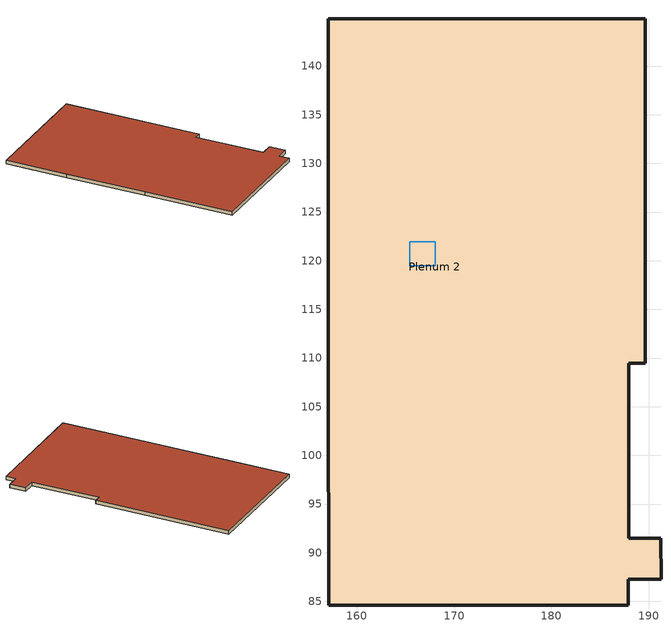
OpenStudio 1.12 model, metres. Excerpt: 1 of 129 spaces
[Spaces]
Plenum 2
 floor to 239 office/lab: 163.47,119.47 163.47,116.07 157.07,116.07 157.07,119.47 z8.23
 floor to 203 Sec.: 168.17,91.25 168.17,84.59 164.5,84.59 164.5,91.25 z8.23
 floor to 216 Finance/admin. center: 189.65,134.36 189.65,129.54 183.79,129.54 183.79,134.36 z8.23
 floor to 200 fiber op. director: 189.65,116.05 189.65,109.44 184.04,109.44 184.04,111.23 183.79,111.23 183.79,116.05 z8.23
 floor to 245A J.C.: 163.47,129.62 163.47,127.63 161.88,127.63 161.88,129.62 z8.23
 floor to 243 womens restroom: 161.88,128.62 161.88,127.63 163.47,127.63 163.47,124.28 157.06,124.28 157.06,128.62 z8.23
 floor to 211 S-3 grad. pc.: 181.58,111.24 181.58,107.88 174.71,107.88 174.71,111.24 z8.23
 floor to 201 conference: 180.72,91.25 180.72,84.59 171.87,84.59 171.87,91.25 z8.23
 floor to 218A Center director: 189.65,144.87 189.65,138.15 183.79,138.15 183.79,144.87 z8.23
 floor to 237 grad/tech stations: 163.47,116.07 163.47,107.83 157.08,107.83 157.07,116.07 z8.23
 floor to 222 corridor: 180.72,93.86 180.72,91.25 157.09,91.25 157.09,93.86 z8.23
 floor to 204 department chair: 164.5,91.25 164.5,84.59 157.1,84.59 157.09,91.25 z8.23
 floor to 214 word processing: 189.65,129.54 189.65,126.17 183.79,126.17 183.79,129.54 z8.23
 floor to lobby 2nd floor: 181.58,111.24 183.79,111.23 184.04,111.23 184.04,109.44 187.92,109.44 187.92,91.48 191.26,91.48 191.26,87.25 187.89,87.25 187.89,84.59 180.72,84.59 180.72,93.86 181.58,93.86 z8.23
 floor to 245 mens restroom: 163.47,132.89 163.47,129.62 161.88,129.62 161.88,128.62 157.06,128.62 157.05,132.89 z8.23
 floor to 233 office/lab: 163.47,107.83 163.47,104.48 157.08,104.48 157.08,107.83 z8.23
 floor to 247 grad/tech stations: 163.47,138.07 163.47,132.89 157.05,132.89 157.05,138.07 z8.23
 floor to ES.4 2nd floor: 181.58,112.78 181.58,111.24 174.71,111.24 174.71,112.78 z8.23
 floor to 228 B-2 porosity surface: 172.48,101.15 172.48,97.83 165.46,97.83 165.46,100.35 168.03,100.35 168.03,101.15 z8.23
 floor to 207A A-3A powder synthesis: 181.58,104.51 181.58,102.22 179.7,102.22 179.7,101.17 174.71,101.17 174.71,104.51 z8.23
 floor to 231 undergrad dir.: 163.47,104.48 163.47,101.12 157.08,101.12 157.08,104.48 z8.23
 floor to 218 Sec.: 189.65,138.15 189.65,134.36 183.79,134.36 183.79,138.15 z8.23
 floor to 229 Sec.: 163.47,101.12 163.47,97.76 157.09,97.76 157.08,101.12 z8.23
 floor to 227 undergrad dir.: 163.47,97.76 163.47,93.86 157.09,93.86 157.09,97.76 z8.23
 floor to stairwell 2nd floor: 160.62,144.87 160.62,138.07 157.05,138.07 157.04,144.87 z8.23
 floor to 207 vest.: 179.7,102.22 181.58,102.22 181.58,99.59 179.7,99.59 z8.23
 floor to unknown 2nd floor: 163.47,144.87 163.47,141.22 160.62,141.22 160.62,144.87 z8.23
 floor to 205 G-3 specialty meas.: 179.7,101.17 179.7,99.59 181.58,99.59 181.58,93.86 174.71,93.86 174.71,101.17 z8.23
 floor to 226 D-3 Tape casting: 172.48,97.83 172.48,93.86 165.46,93.86 165.46,97.83 z8.23
 floor to 202 executive officer: 171.87,91.25 171.87,84.59 168.17,84.59 168.17,91.25 z8.23
 floor to 248 service corridor: 174.71,141.22 174.71,93.86 172.48,93.86 172.48,141.22 z8.23
 floor to 215 M-2 thermal analysis: 181.58,118.62 181.58,116.08 174.71,116.08 174.71,118.62 z8.23
 floor to 217 vest.: 181.58,123.98 181.58,121.61 179.81,121.61 179.81,123.98 z8.23
 floor to 241 grad/tech stations: 163.47,124.28 163.47,119.47 157.07,119.47 157.06,124.28 z8.23
 floor to 212 office/lab: 189.65,126.17 189.65,116.05 183.79,116.05 183.79,126.17 z8.23
 floor to 221 L-2 electronics: 181.58,129.63 181.58,126.19 174.71,126.19 174.71,129.63 z8.23
 floor to 217B L-3 electronics: 181.58,126.19 181.58,123.98 179.81,123.98 179.81,122.8 174.71,122.8 174.71,126.19 z8.23
 floor to 228A tech: 168.03,102.14 168.03,100.35 165.46,100.35 165.46,102.14 z8.23
 floor to ES.3 2nd floor: 172.48,112.84 172.48,111.2 165.46,111.2 165.46,112.84 z8.23
 floor to 230 B-1 particle size analysis: 172.48,104.53 172.48,101.15 168.03,101.15 168.03,102.14 165.46,102.14 165.46,104.53 z8.23
 floor to 225 file storage: 181.58,141.22 181.58,137.82 174.71,137.82 174.71,141.22 z8.23
 floor to 217A R-1 sputter: 179.81,122.8 179.81,121.61 181.58,121.61 181.58,118.62 174.71,118.62 174.71,122.8 z8.23
 floor to 236 C-2 sol gel forming: 172.48,116.1 172.48,112.84 165.46,112.84 165.46,116.1 z8.23
 floor ground: 183.79,144.87 183.79,111.23 181.58,111.24 181.58,141.22 165.46,141.22 165.46,132.98 172.48,132.98 172.48,116.1 165.46,116.1 165.46,93.86 163.47,93.86 163.47,138.07 160.62,138.07 160.62,141.22 163.47,141.22 163.47,144.87 z8.23
 floor to 244 D-1 casting extrusion: 172.48,137.83 172.48,134.38 165.46,134.38 165.46,137.83 z8.23
 floor to 213 M-1 thermal analysis: 181.58,116.08 181.58,112.78 174.71,112.78 174.71,116.08 z8.23
 floor to 221 L-4 magnetics: 181.58,132.92 181.58,129.63 174.71,129.63 174.71,132.92 z8.23
 floor to ES.2 2nd floor: 172.48,134.38 172.48,132.98 165.46,132.98 165.46,134.38 z8.23
 floor to ES.1 2nd floor: 181.58,134.42 181.58,132.92 174.71,132.92 174.71,134.42 z8.23
 floor to 209 K-1 spectro analysis: 181.58,107.88 181.58,104.51 174.71,104.51 174.71,107.88 z8.23
 floor to 234 C-3 chemical analysis: 172.48,111.2 172.48,107.89 165.46,107.89 165.46,111.2 z8.23
 floor to open: 172.48,141.22 172.48,137.83 165.46,137.83 165.46,141.22 z8.23
 floor to 232 C-4 coiloids analysis: 172.48,107.89 172.48,104.53 165.46,104.53 165.46,107.89 z8.23
 floor to 223 M-3 thermal conductivity: 181.58,137.82 181.58,134.42 174.71,134.42 174.71,137.82 z8.23
 wall outside: 189.65,109.44 189.65,144.87 157.04,144.87 157.06,128.62 157.08,107.83 157.1,84.59 187.89,84.59 187.89,87.25 191.26,87.25 191.26,91.48 187.92,91.48 187.92,109.44 189.65,109.44 z8.23:9.14
 roof outside: 187.89,84.59 187.89,87.25 191.26,87.25 191.26,91.48 187.92,91.48 187.92,109.44 189.65,109.44 189.65,144.87 157.04,144.87 157.1,84.59 z9.14
 skylight inside: 168.04,121.95 168.04,119.48 165.46,119.48 165.46,121.95 z8.23
[Building]
Building 1: Space Type=DOE Ref 1980-2004 - SecSchl - Classroom; Default Construction Set=DOE Ref 1980-2004 - CZ4c - SecSchl
[Site]
NEWARK: Latitude {deg}=40.7; Longitude {deg}=-74.17; Time Zone {hr}=-5; Elevation {m}=9
[ClimateZones]
Climate Zone Institution Name 1=ASHRAE; Climate Zone Document Name 1=ANSI/ASHRAE Standard 169; Climate Zone Document Year 1=2006; Climate Zone Value 1=4C; Climate Zone Institution Name 2=CEC; Climate Zone Document Name 2=California Climate Zone Descriptions; Climate Zone Document Year 2=1995
[SizingPeriod:DesignDay] Barometric Pressure {Pa}=101217; Sky Clearness=0; Rain Indicator=0; Snow Indicator=0; Day of Month=21; Daylight Saving Time Indicator=0; Dry-Bulb Temperature Range Modifier Type=DefaultMultipliers
Name | Maximum Dry-Bulb Temperature {C} | Daily Dry-Bulb Temperature Range {deltaC} | Humidity Indicating Conditions at Maximum Dry-Bulb | Wind Speed {m/s} | Wind Direction {deg} | Month | Day Type | Humidity Indicating Type | Solar Model Indicator | ASHRAE Taub | ASHRAE Taud
NEWARK Ann Clg .4% Condns DP=>MDB | 27.8 | 8.9 | 23.7 | 5.8 | 250 | 7 | SummerDesignDay | Dewpoint | ASHRAETau | 0.528 | 1.831
NEWARK Ann Htg 99.6% Condns DB | -11.6 | 0 | -11.6 | 6.2 | 320 | 1 | WinterDesignDay | Wetbulb | ASHRAEClearSky
NEWARK Ann Hum_n 99.6% Condns DP=>MCDB | -9.8 | 0 | -20.9 | 6.2 | 320 | 1 | WinterDesignDay | Dewpoint | ASHRAEClearSky
NEWARK Ann Clg .4% Condns WB=>MDB | 31.5 | 8.9 | 25.4 | 5.8 | 250 | 7 | SummerDesignDay | Wetbulb | ASHRAETau | 0.528 | 1.831
[DefaultConstructionSet]
DOE Ref 1980-2004 - CZ4c - SecSchl: Default Exterior Surface Constructions=Default Surface Constructions 25; Default Interior Surface Constructions=Default Surface Constructions 26; Default Ground Contact Surface Constructions=Default Surface Constructions 27; Default Exterior SubSurface Constructions=Default Sub Surface Constructions 17; Default Interior SubSurface Constructions=Default Sub Surface Constructions 18; Interior Partition Construction=Interior Partition
[DefaultSurfaceConstructions]
Name | Floor Construction | Wall Construction | Roof Ceiling Construction
Default Surface Constructions 25 | ExtSlabCarpet 4in ClimateZone 1-8 | CBECS 1980-2004 ExtWall SteelFrame ClimateZone 4c | CBECS 1980-2004 ExtRoof IEAD ClimateZone 4c
Default Surface Constructions 26 | Interior Floor | Interior Wall | Interior Ceiling
Default Surface Constructions 27 | ExtSlabCarpet 4in ClimateZone 1-8 | ExtSlabCarpet 4in ClimateZone 1-8 | ExtSlabCarpet 4in ClimateZone 1-8
[Construction]
ExtSlabCarpet 4in ClimateZone 1-8: MAT-CC05 4 HW CONCRETE, CP02 CARPET PAD
Interior Floor: F16 Acoustic tile, F05 Ceiling air space resistance, M11 100mm lightweight concrete
Interior Wall: G01a 19mm gypsum board, F04 Wall air space resistance, G01a 19mm gypsum board
Interior Ceiling: M11 100mm lightweight concrete, F05 Ceiling air space resistance, F16 Acoustic tile
Exterior Door: F08 Metal surface, I01 25mm insulation board
Interior Window: Clear 3mm
Interior Door; Interior Partition: G05 25mm wood
CBECS 1980-2004 ExtRoof IEAD ClimateZone 4c: Roof Membrane, IEAD NonRes Roof Insulation-2.75, Metal Decking
CBECS 1980-2004 ExtWindow ClimateZone 4c: Fixed Window 4.09/0.39/0.25
CBECS 1980-2004 ExtWall SteelFrame ClimateZone 4c: Wood Siding, Steel Frame NonRes Wall Insulation-1.92, 1/2IN Gypsum
[Material] Thermal Absorptance=0.9
Name | Roughness | Thickness {m} | Conductivity {W/m-K} | Density {kg/m3} | Specific Heat {J/kg-K} | Solar Absorptance | Visible Absorptance
MAT-CC05 4 HW CONCRETE | Rough | 0.1016 | 1.311 | 2240 | 836.8 | 0.85 | 0.85
1/2IN Gypsum | Smooth | 0.0127 | 0.16 | 784.9 | 830 | 0.4 | 0.4
Roof Membrane | VeryRough | 0.0095 | 0.16 | 1121.29 | 1460 | 0.7 | 0.7
Metal Decking | MediumSmooth | 0.0015 | 45.006 | 7680 | 418.4 | 0.6 | 0.6
F16 Acoustic tile | MediumSmooth | 0.0191 | 0.06 | 368 | 590 | 0.3 | 0.3
M11 100mm lightweight concrete | MediumRough | 0.1016 | 0.53 | 1280 | 840 | 0.5 | 0.5
G01a 19mm gypsum board | MediumSmooth | 0.019 | 0.16 | 800 | 1090 | 0.4 | 0.4
F08 Metal surface | Smooth | 0.0008 | 45.28 | 7824 | 500 | 0.7 | 0.7
I01 25mm insulation board | MediumRough | 0.0254 | 0.03 | 43 | 1210 | 0.6 | 0.6
G05 25mm wood | MediumSmooth | 0.0254 | 0.15 | 608 | 1630 | 0.5 | 0.5
IEAD NonRes Roof Insulation-2.75 | MediumRough | 0.122523 | 0.049 | 265 | 836.8 | 0.7 | 0.7
Wood Siding | MediumSmooth | 0.01 | 0.11 | 544.62 | 1210 | 0.78 | 0.78
Steel Frame NonRes Wall Insulation-1.92 | MediumRough | 0.0781229 | 0.049 | 265 | 836.8 | 0.7 | 0.7
[Material:NoMass]
CP02 CARPET PAD: Roughness=Smooth; Thermal Resistance {m2-K/W}=0.1; Thermal Absorptance=0.9; Solar Absorptance=0.8; Visible Absorptance=0.8
[Material:AirGap]
Name | Thermal Resistance {m2-K/W}
F05 Ceiling air space resistance | 0.18
F04 Wall air space resistance | 0.15
[DefaultSubSurfaceConstructions]
Name | Fixed Window Construction | Operable Window Construction | Door Construction | Tubular Daylight Dome Construction | Tubular Daylight Diffuser Construction
Default Sub Surface Constructions 17 | CBECS 1980-2004 ExtWindow ClimateZone 4c | CBECS 1980-2004 ExtWindow ClimateZone 4c | Exterior Door | Interior Window | Interior Window
Default Sub Surface Constructions 18 | Interior Window | Interior Window | Interior Door
[WindowMaterial:Glazing]
Clear 3mm: Optical Data Type=SpectralAverage; Thickness {m}=0.003; Solar Transmittance at Normal Incidence=0.837; Front Side Solar Reflectance at Normal Incidence=0.075; Back Side Solar Reflectance at Normal Incidence=0; Visible Transmittance at Normal Incidence=0.898; Front Side Visible Reflectance at Normal Incidence=0.081; Back Side Visible Reflectance at Normal Incidence=0; Infrared Transmittance at Normal Incidence=0; Front Side Infrared Hemispherical Emissivity=0.84; Back Side Infrared Hemispherical Emissivity=0.84; Conductivity {W/m-K}=0.9; Dirt Correction Factor for Solar and Visible Transmittance=1; Solar Diffusing=No
[WindowMaterial:Blind]
Window Material Blind 1: Slat Width {m}=0.025; Slat Separation {m}=0.01875; Front Side Slat Beam Solar Reflectance=0.5; Back Side Slat Beam Solar Reflectance=0.5; Front Side Slat Diffuse Solar Reflectance=0.5; Back Side Slat Diffuse Solar Reflectance=0.5; Slat Beam Visible Transmittance=0
[WindowMaterial:SimpleGlazingSystem]
Fixed Window 4.09/0.39/0.25: U-Factor {W/m2-K}=4.08816; Solar Heat Gain Coefficient=0.39; Visible Transmittance=0.25
[SpaceType]
DOE Ref 1980-2004 - SecSchl - Classroom: Default Schedule Set=DOE Ref 1980-2004 - SecSchl - Classroom Schedule Set; Design Specification Outdoor Air Object=DOE Ref 1980-2004 - SecSchl - Classroom Ventilation; Standards Building Type=SecondarySchool; Standards Space Type=Classroom
[DefaultScheduleSet]
DOE Ref 1980-2004 - SecSchl - Classroom Schedule Set: Number of People Schedule=SecondarySchool Bldg Occ; People Activity Level Schedule=SecondarySchool Activity; Lighting Schedule=SecondarySchool Bldg Light; Electric Equipment Schedule=SecondarySchool Bldg Equip; Infiltration Schedule=SecondarySchool Infil
[Lights:Definition]
DOE Ref 1980-2004 - SecSchl - Classroom Lights Definition: Design Level Calculation Method=Watts/Area; Watts per Space Floor Area {W/m2}=21.5278
[Lights]
DOE Ref 1980-2004 - SecSchl - Classroom Lights: Lights Definition=DOE Ref 1980-2004 - SecSchl - Classroom Lights Definition; Space or SpaceType=DOE Ref 1980-2004 - SecSchl - Classroom
[DesignSpecification:OutdoorAir]
DOE Ref 1980-2004 - SecSchl - Classroom Ventilation: Outdoor Air Method=Sum; Outdoor Air Flow per Person {m3/s-person}=0.00707921
[People:Definition]
DOE Ref 1980-2004 - SecSchl - Classroom People Definition: Number of People Calculation Method=People/Area; People per Space Floor Area {person/m2}=0.249938; Fraction Radiant=0.3
[People]
DOE Ref 1980-2004 - SecSchl - Classroom People: People Definition=DOE Ref 1980-2004 - SecSchl - Classroom People Definition; Space or SpaceType=DOE Ref 1980-2004 - SecSchl - Classroom
[SpaceInfiltration:DesignFlowRate]
DOE Ref 1980-2004 - SecSchl - Classroom Infiltration: Space or SpaceType=DOE Ref 1980-2004 - SecSchl - Classroom; Design Flow Rate Calculation Method=Flow/ExteriorArea; Flow per Exterior Surface Area {m3/s-m2}=0.00113386
[ElectricEquipment:Definition]
DOE Ref 1980-2004 - SecSchl - Classroom Electric Equipment Definition: Design Level Calculation Method=Watts/Area; Watts per Space Floor Area {W/m2}=10.0104
[ElectricEquipment]
DOE Ref 1980-2004 - SecSchl - Classroom Electric Equipment: Electric Equipment Definition=DOE Ref 1980-2004 - SecSchl - Classroom Electric Equipment Definition; Space or SpaceType=DOE Ref 1980-2004 - SecSchl - Classroom
[ShadingControl]
Shading Control 1: Shading Type=InteriorBlind; Shading Device Material=Window Material Blind 1
[Space]
Plenum 2: Building Story=Building Story 1; Thermal Zone=Thermal Zone: Plenum 2
[BuildingStory]
Building Story 1: Nominal Z Coordinate {m}=0; Nominal Floor to Floor Height {m}=0.9144
[ThermalZone] Use Ideal Air Loads=No
Thermal Zone: Plenum 2; Thermal Zone: drawing 1
[Schedule:Ruleset]
Name | Default Day Schedule | Summer Design Day Schedule | Winter Design Day Schedule
SecondarySchool Bldg Light | SecondarySchool Bldg Light Default Schedule | SecondarySchool Bldg Light Summer Design Day | SecondarySchool Bldg Light Winter Design Day
SecondarySchool Activity | SecondarySchool Activity Default Schedule | SecondarySchool Activity Summer Design Day | SecondarySchool Activity Winter Design Day
SecondarySchool Infil | SecondarySchool Infil Default Schedule | SecondarySchool Infil Summer Design Day | SecondarySchool Infil Winter Design Day
SecondarySchool Bldg Equip | SecondarySchool Bldg Equip Default Schedule | SecondarySchool Bldg Equip Summer Design Day | SecondarySchool Bldg Equip Winter Design Day
SecondarySchool Bldg Occ | SecondarySchool Bldg Occ Default Schedule | SecondarySchool Bldg Occ Summer Design Day | SecondarySchool Bldg Occ Winter Design Day
[Schedule:Day]
SecondarySchool Bldg Light Default Schedule; SecondarySchool Bldg Light Summer Design Day; SecondarySchool Bldg Light Rule 2 Day Schedule: 7, 0, 0.1773, 21, 0, 0.9, 24, 0, 0.1773
SecondarySchool Bldg Light Winter Design Day; SecondarySchool Bldg Light Rule 1 Day Schedule; SecondarySchool Bldg Light Rule 3 Day Schedule; SecondarySchool Bldg Light Rule 5 Day Schedule: 24, 0, 0.1773
SecondarySchool Bldg Light Rule 4 Day Schedule: 8, 0, 0.1773, 20, 0, 0.5, 24, 0, 0.1773
SecondarySchool Activity Default Schedule; SecondarySchool Activity Summer Design Day; SecondarySchool Activity Winter Design Day: 24, 0, 120
SecondarySchool Infil Default Schedule; SecondarySchool Infil Summer Design Day; SecondarySchool Infil Winter Design Day: 7, 0, 1, 21, 0, 0.5, 24, 0, 1
SecondarySchool Bldg Equip Default Schedule; SecondarySchool Bldg Equip Summer Design Day; SecondarySchool Bldg Equip Rule 2 Day Schedule: 8, 0, 0.35, 17, 0, 0.95, 24, 0, 0.35
SecondarySchool Bldg Equip Winter Design Day; SecondarySchool Bldg Equip Rule 1 Day Schedule; SecondarySchool Bldg Equip Rule 5 Day Schedule: 24, 0, 0.35
SecondarySchool Bldg Equip Rule 3 Day Schedule: 24, 0, 0.25
SecondarySchool Bldg Equip Rule 4 Day Schedule: 8, 0, 0.25, 17, 0, 0.5, 24, 0, 0.25
SecondarySchool Bldg Occ Default Schedule; SecondarySchool Bldg Occ Summer Design Day; SecondarySchool Bldg Occ Rule 2 Day Schedule: 8, 0, 0, 16, 0, 0.7, 21, 0, 0.15, 24, 0, 0
SecondarySchool Bldg Occ Winter Design Day; SecondarySchool Bldg Occ Rule 1 Day Schedule; SecondarySchool Bldg Occ Rule 3 Day Schedule; SecondarySchool Bldg Occ Rule 5 Day Schedule: 24, 0, 0
SecondarySchool Bldg Occ Rule 4 Day Schedule: 8, 0, 0, 21, 0, 0.15, 24, 0, 0
[Schedule:Rule] Date Specification Type=DateRange; Start Day=1
Name | Schedule Ruleset | Rule Order | Day Schedule | Apply Sunday | Apply Monday | Apply Tuesday | Apply Wednesday | Apply Thursday | Apply Friday | Apply Saturday | Start Month | End Month | End Day
SecondarySchool Bldg Light Rule 1 | SecondarySchool Bldg Light | 0 | SecondarySchool Bldg Light Rule 1 Day Schedule | Yes | No | No | No | No | No | Yes | 9 | 12 | 31
SecondarySchool Bldg Light Rule 2 | SecondarySchool Bldg Light | 1 | SecondarySchool Bldg Light Rule 2 Day Schedule | No | Yes | Yes | Yes | Yes | Yes | No | 9 | 12 | 31
SecondarySchool Bldg Light Rule 3 | SecondarySchool Bldg Light | 2 | SecondarySchool Bldg Light Rule 3 Day Schedule | Yes | No | No | No | No | No | Yes | 7 | 9 | 1
SecondarySchool Bldg Light Rule 4 | SecondarySchool Bldg Light | 3 | SecondarySchool Bldg Light Rule 4 Day Schedule | No | Yes | Yes | Yes | Yes | Yes | No | 7 | 9 | 1
SecondarySchool Bldg Light Rule 5 | SecondarySchool Bldg Light | 4 | SecondarySchool Bldg Light Rule 5 Day Schedule | Yes | No | No | No | No | No | Yes | 1 | 6 | 30
SecondarySchool Bldg Equip Rule 1 | SecondarySchool Bldg Equip | 0 | SecondarySchool Bldg Equip Rule 1 Day Schedule | Yes | No | No | No | No | No | Yes | 9 | 12 | 31
SecondarySchool Bldg Equip Rule 2 | SecondarySchool Bldg Equip | 1 | SecondarySchool Bldg Equip Rule 2 Day Schedule | No | Yes | Yes | Yes | Yes | Yes | No | 9 | 12 | 31
SecondarySchool Bldg Equip Rule 3 | SecondarySchool Bldg Equip | 2 | SecondarySchool Bldg Equip Rule 3 Day Schedule | Yes | No | No | No | No | No | Yes | 7 | 9 | 1
SecondarySchool Bldg Equip Rule 4 | SecondarySchool Bldg Equip | 3 | SecondarySchool Bldg Equip Rule 4 Day Schedule | No | Yes | Yes | Yes | Yes | Yes | No | 7 | 9 | 1
SecondarySchool Bldg Equip Rule 5 | SecondarySchool Bldg Equip | 4 | SecondarySchool Bldg Equip Rule 5 Day Schedule | Yes | No | No | No | No | No | Yes | 1 | 6 | 30
SecondarySchool Bldg Occ Rule 1 | SecondarySchool Bldg Occ | 0 | SecondarySchool Bldg Occ Rule 1 Day Schedule | Yes | No | No | No | No | No | Yes | 9 | 12 | 31
SecondarySchool Bldg Occ Rule 2 | SecondarySchool Bldg Occ | 1 | SecondarySchool Bldg Occ Rule 2 Day Schedule | No | Yes | Yes | Yes | Yes | Yes | No | 9 | 12 | 31
SecondarySchool Bldg Occ Rule 3 | SecondarySchool Bldg Occ | 2 | SecondarySchool Bldg Occ Rule 3 Day Schedule | Yes | No | No | No | No | No | Yes | 7 | 9 | 1
SecondarySchool Bldg Occ Rule 4 | SecondarySchool Bldg Occ | 3 | SecondarySchool Bldg Occ Rule 4 Day Schedule | No | Yes | Yes | Yes | Yes | Yes | No | 7 | 9 | 1
SecondarySchool Bldg Occ Rule 5 | SecondarySchool Bldg Occ | 4 | SecondarySchool Bldg Occ Rule 5 Day Schedule | Yes | No | No | No | No | No | Yes | 1 | 6 | 30
